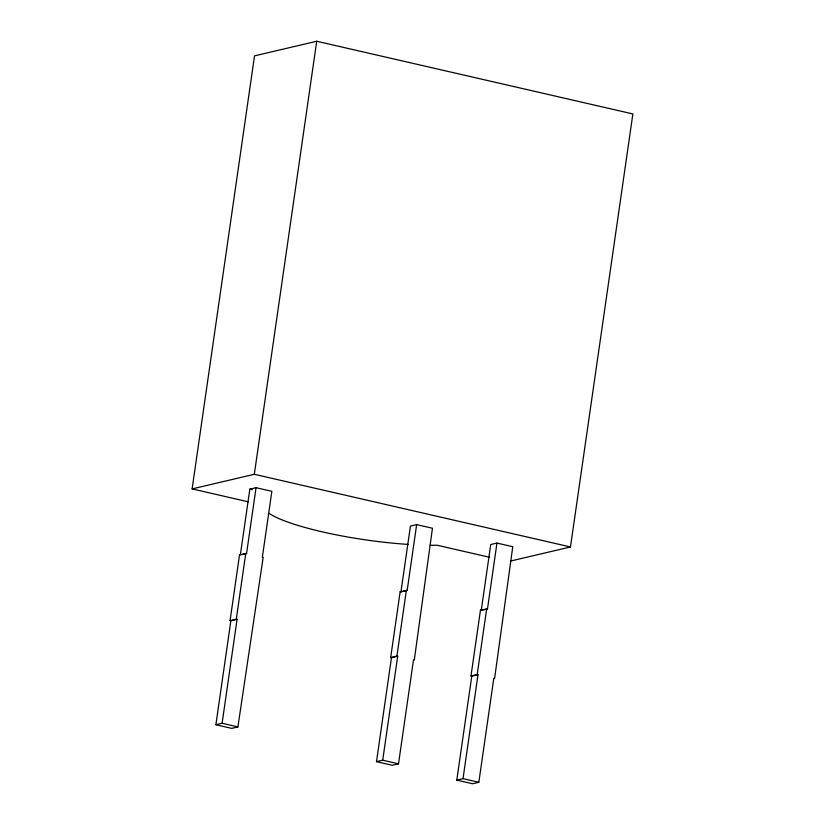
<?xml version="1.0" encoding="UTF-8"?>
<svg xmlns="http://www.w3.org/2000/svg" width="825" height="825" viewBox="0 0 825 825"><rect width="100%" height="100%" fill="white"/><g stroke="black" fill="none" stroke-linecap="round" stroke-linejoin="round"><path stroke-width="1.24" d="M248.273 501.817L192.122 488.905L254.523 55.873L316.718 41.25L632.878 113.933L570.477 546.965L510.768 561M230.856 620.802L230.062 620.627L239.549 554.802L246.562 553.523L256.049 487.699L271.858 491.329L262.371 557.153L263.165 557.339L237.909 726.908L231.691 728.372L215.882 724.732L230.856 620.802L237.074 619.338L222.1 723.267L215.882 724.732M240.343 554.988L249.831 489.163L256.049 487.699M192.122 488.905L254.317 474.282L316.718 41.25M230.062 620.627L236.29 619.163L245.767 553.338M391.463 657.731L390.679 657.546L400.166 591.721L407.168 590.442L416.656 524.618L432.465 528.258L414.284 660.083L413.5 659.897L398.516 763.826L392.298 765.291L376.489 761.65L391.463 657.731L397.691 656.267L382.707 760.196L376.489 761.65M400.166 591.721L400.95 591.907L410.438 526.082L416.656 524.618M390.679 657.546L396.897 656.081L406.385 590.257M471.776 676.191L470.982 676.005L480.47 610.18L487.482 608.902L496.959 543.077L512.768 546.717L494.588 678.542L493.804 678.356L478.82 782.286L472.601 783.75L456.792 780.12L471.776 676.191L477.995 674.726L463.021 778.656L456.792 780.12M470.982 676.005L477.201 674.541L486.688 608.726M241.591 554.689L246.562 553.523M496.959 543.077L490.741 544.541L481.253 610.366L480.47 610.18M400.95 591.907L407.168 590.442M482.501 610.077L487.482 608.902M254.317 474.282L570.477 546.965M249.831 489.163L252.254 489.72M489.555 557.288L437.147 545.232A106.786 19.274 8.2 0 1 430.238 545.263M236.29 619.163L237.074 619.338M396.897 656.081L397.691 656.267M477.201 674.541L477.995 674.726M222.1 723.267L237.909 726.908M382.707 760.196L398.516 763.826M463.021 778.656L478.82 782.286M408.076 544.407A106.786 19.274 8.2 0 1 269.228 513.49"/></g></svg>
